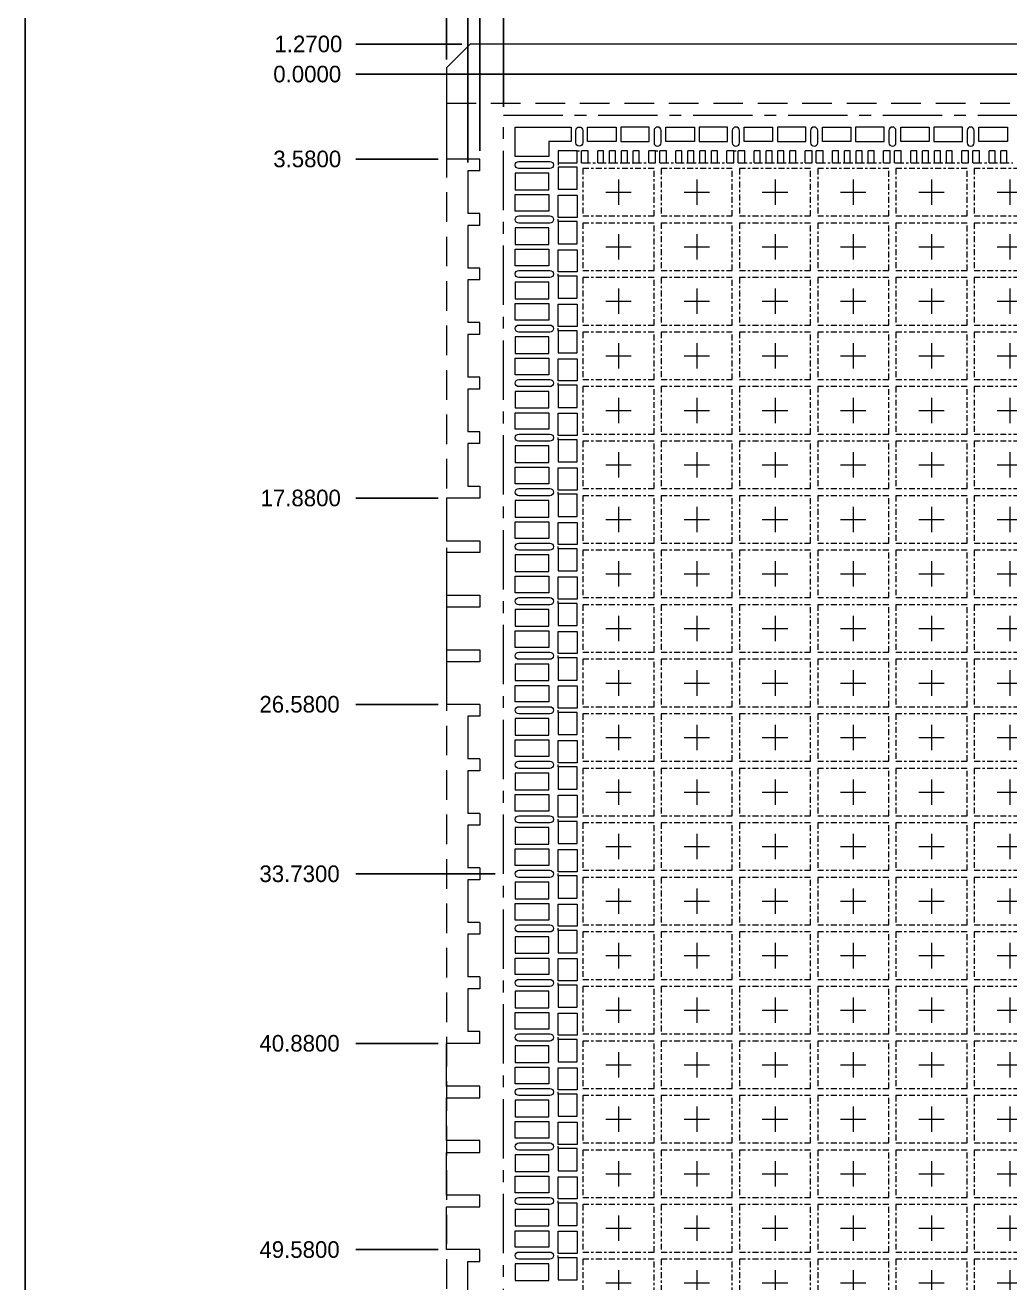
# Model space of a CAD drawing. Header units: inches. Extents: x 121 to 368, y 21 to 202.
# Drawn here: x 122.3 to 163.8, y 51.5 to 104.6 of the extents above; entities that cross this region are included whole.
import ezdxf

# ---------------------------------------------------------------- set-up
doc = ezdxf.new("R2010")
doc.units = ezdxf.units.IN
doc.header["$MEASUREMENT"] = 0
doc.linetypes.add('CENTER', pattern=[2, 1.25, -0.25, 0.25, -0.25])
doc.linetypes.add('HIDDEN', pattern=[0.375, 0.25, -0.125])
for name, color, linetype, lineweight in [('Center', 1, 'Continuous', 5), ('Dim', 7, 'Continuous', 5), ('Half Etch BT', 4, 'Continuous', 5), ('LF', 7, 'Continuous', 13), ('Mold', 5, 'Continuous', 15), ('PKG', 6, 'Continuous', 18), ('Tape', 2, 'Continuous', 15)]:
    doc.layers.add(name, color=color, linetype=linetype, lineweight=lineweight)
doc.styles.get("Standard").update_dxf_attribs({"font": 'swromns.ttf'})
doc.dimstyles.get("Standard").update_dxf_attribs({"dimtxt": 0.7, "dimasz": 0.7, "dimexe": 0.35, "dimexo": 0.35, "dimgap": 0.35, "dimtad": 0, "dimdec": 4, "dimzin": 0, "dimdsep": 46, "dimtxsty": 'Standard', "dimcen": 0, "dimadec": 0, "dimazin": 0, "dimtfac": 1, "dimtdec": 4, "dimtmove": 0, "dimatfit": 1, "dimfxl": 0, "dimtolj": 1, "dimtzin": 0, "dimarcsym": 0})

# ---------------------------------------------------------------- blocks, each defined once
blk = doc.blocks.new('*D27')
at = {"layer": 'Defpoints', "color": 0}
for p in [(136.259, 102.495), (164.715, 102.495), (165.477, 102.495)]:
    blk.add_point(p, dxfattribs=at)
at = {"layer": 'Dim', "color": 0, "lineweight": -2}
blk.add_line((164.365, 102.495), (136.259, 102.495), dxfattribs=at)
at = {"layer": 'Dim', "color": 0, "insert": (134.206, 102.495), "char_height": 0.7, "attachment_point": 5}
blk.add_mtext('\\A1;0.0000', dxfattribs=at)
blk = doc.blocks.new('*D28')
at = {"layer": 'Defpoints', "color": 0}
for p in [(136.259, 103.765), (141.077, 103.765), (165.477, 102.495)]:
    blk.add_point(p, dxfattribs=at)
at = {"layer": 'Dim', "color": 0, "lineweight": -2}
blk.add_line((140.727, 103.765), (136.259, 103.765), dxfattribs=at)
at = {"layer": 'Dim', "color": 0, "insert": (134.255, 103.765), "char_height": 0.7, "attachment_point": 5}
blk.add_mtext('\\A1;1.2700', dxfattribs=at)
blk = doc.blocks.new('*D12')
at = {"layer": 'Defpoints', "color": 0}
for p in [(140.977, 107.692), (165.477, 102.495), (140.977, 98.415)]:
    blk.add_point(p, dxfattribs=at)
at = {"layer": 'Dim', "color": 0, "lineweight": -2}
blk.add_line((140.977, 98.765), (140.977, 107.692), dxfattribs=at)
at = {"layer": 'Dim', "color": 0, "insert": (140.977, 110.069), "char_height": 0.7, "attachment_point": 5, "rotation": 90}
blk.add_mtext('\\A1;24.5000', dxfattribs=at)
blk = doc.blocks.new('*D13')
at = {"layer": 'Defpoints', "color": 0}
for p in [(141.731, 107.692), (165.477, 102.495), (141.477, 98.915)]:
    blk.add_point(p, dxfattribs=at)
at = {"layer": 'Dim', "color": 0, "lineweight": -2}
for p, q in [((141.731, 106.292), (141.731, 107.692)), ((141.477, 104.892), (141.731, 106.292)), ((141.477, 99.265), (141.477, 104.892))]:
    blk.add_line(p, q, dxfattribs=at)
at = {"layer": 'Dim', "color": 0, "insert": (141.731, 110.069), "char_height": 0.7, "attachment_point": 5, "rotation": 90}
blk.add_mtext('\\A1;24.0000', dxfattribs=at)
blk = doc.blocks.new('*D29')
at = {"layer": 'Defpoints', "color": 0}
for p in [(140.077, 107.692), (140.077, 102.765), (165.477, 102.495)]:
    blk.add_point(p, dxfattribs=at)
at = {"layer": 'Dim', "color": 0, "lineweight": -2}
blk.add_line((140.077, 103.115), (140.077, 107.692), dxfattribs=at)
at = {"layer": 'Dim', "color": 0, "insert": (140.077, 110.069), "char_height": 0.7, "attachment_point": 5, "rotation": 90}
blk.add_mtext('\\A1;25.4000', dxfattribs=at)
blk = doc.blocks.new('*D32')
at = {"layer": 'Defpoints', "color": 0}
for p in [(165.477, 102.495), (136.259, 33.765), (141.077, 33.765)]:
    blk.add_point(p, dxfattribs=at)
at = {"layer": 'Dim', "color": 0, "lineweight": -2}
blk.add_line((140.727, 33.765), (136.259, 33.765), dxfattribs=at)
at = {"layer": 'Dim', "color": 0, "insert": (133.899, 33.765), "char_height": 0.7, "attachment_point": 5}
blk.add_mtext('\\A1;68.7300', dxfattribs=at)
blk = doc.blocks.new('*D34')
at = {"layer": 'Defpoints', "color": 0}
for p in [(165.477, 102.495), (152.277, 34.584), (152.277, 29.694)]:
    blk.add_point(p, dxfattribs=at)
at = {"layer": 'Dim', "color": 0, "lineweight": -2}
blk.add_line((152.277, 34.234), (152.277, 29.694), dxfattribs=at)
at = {"layer": 'Dim', "color": 0, "insert": (152.277, 27.366), "char_height": 0.7, "attachment_point": 5, "rotation": 90}
blk.add_mtext('\\A1;13.2000', dxfattribs=at)
blk = doc.blocks.new('*D35')
at = {"layer": 'Defpoints', "color": 0}
for p in [(165.477, 102.495), (153.277, 34.584), (153.277, 29.694)]:
    blk.add_point(p, dxfattribs=at)
at = {"layer": 'Dim', "color": 0, "lineweight": -2}
blk.add_line((153.277, 34.234), (153.277, 29.694), dxfattribs=at)
at = {"layer": 'Dim', "color": 0, "insert": (153.277, 27.366), "char_height": 0.7, "attachment_point": 5, "rotation": 90}
blk.add_mtext('\\A1;12.2000', dxfattribs=at)
blk = doc.blocks.new('*D15')
at = {"layer": 'Defpoints', "color": 0}
for p in [(142.477, 107.692), (165.477, 102.495), (142.477, 100.765)]:
    blk.add_point(p, dxfattribs=at)
at = {"layer": 'Dim', "color": 0, "lineweight": -2}
blk.add_line((142.477, 101.115), (142.477, 107.692), dxfattribs=at)
at = {"layer": 'Dim', "color": 0, "insert": (142.477, 110.069), "char_height": 0.7, "attachment_point": 5, "rotation": 90}
blk.add_mtext('\\A1;23.0000', dxfattribs=at)
blk = doc.blocks.new('*D45')
at = {"layer": 'Defpoints', "color": 0}
for p in [(165.477, 102.495), (136.259, 68.765), (142.477, 68.765)]:
    blk.add_point(p, dxfattribs=at)
at = {"layer": 'Dim', "color": 0, "lineweight": -2}
blk.add_line((142.127, 68.765), (136.259, 68.765), dxfattribs=at)
at = {"layer": 'Dim', "color": 0, "insert": (133.883, 68.765), "char_height": 0.7, "attachment_point": 5}
blk.add_mtext('\\A1;33.7300', dxfattribs=at)
blk = doc.blocks.new('*U73')
at = {"layer": 'PKG', "linetype": 'CENTER', "ltscale": 0.2}
blk.add_lwpolyline([(-1.5, -1), (1.5, -1), (1.5, 1), (-1.5, 1)], close=True, dxfattribs=at)
blk = doc.blocks.new('*U74')
at = {"layer": 'PKG', "color": 0, "linetype": 'ByBlock', "lineweight": -2}
for p in [(0, 57.5), (3.3, 57.5), (6.6, 57.5), (9.9, 57.5), (13.2, 57.5), (16.5, 57.5), (19.8, 57.5), (23.1, 57.5), (26.4, 57.5), (29.7, 57.5), (33, 57.5), (36.3, 57.5), (0, 55.2), (3.3, 55.2), (6.6, 55.2), (9.9, 55.2), (13.2, 55.2), (16.5, 55.2), (19.8, 55.2), (23.1, 55.2), (26.4, 55.2), (29.7, 55.2), (33, 55.2), (36.3, 55.2), (0, 52.9), (3.3, 52.9), (6.6, 52.9), (9.9, 52.9), (13.2, 52.9), (16.5, 52.9), (19.8, 52.9), (23.1, 52.9), (26.4, 52.9), (29.7, 52.9), (33, 52.9), (36.3, 52.9), (0, 50.6), (3.3, 50.6), (6.6, 50.6), (9.9, 50.6), (13.2, 50.6), (16.5, 50.6), (19.8, 50.6), (23.1, 50.6), (26.4, 50.6), (29.7, 50.6), (33, 50.6), (36.3, 50.6), (0, 48.3), (3.3, 48.3), (6.6, 48.3), (9.9, 48.3), (13.2, 48.3), (16.5, 48.3), (19.8, 48.3), (23.1, 48.3), (26.4, 48.3), (29.7, 48.3), (33, 48.3), (36.3, 48.3), (0, 46), (3.3, 46), (6.6, 46), (9.9, 46), (13.2, 46), (16.5, 46), (19.8, 46), (23.1, 46), (26.4, 46), (29.7, 46), (33, 46), (36.3, 46), (0, 43.7), (3.3, 43.7), (6.6, 43.7), (9.9, 43.7), (13.2, 43.7), (16.5, 43.7), (19.8, 43.7), (23.1, 43.7), (26.4, 43.7), (29.7, 43.7), (33, 43.7), (36.3, 43.7), (0, 41.4), (3.3, 41.4), (6.6, 41.4), (9.9, 41.4), (13.2, 41.4), (16.5, 41.4), (19.8, 41.4), (23.1, 41.4), (26.4, 41.4), (29.7, 41.4), (33, 41.4), (36.3, 41.4), (0, 39.1), (3.3, 39.1), (6.6, 39.1), (9.9, 39.1), (13.2, 39.1), (16.5, 39.1), (19.8, 39.1), (23.1, 39.1), (26.4, 39.1), (29.7, 39.1), (33, 39.1), (36.3, 39.1), (0, 36.8), (3.3, 36.8), (6.6, 36.8), (9.9, 36.8), (13.2, 36.8), (16.5, 36.8), (19.8, 36.8), (23.1, 36.8), (26.4, 36.8), (29.7, 36.8), (33, 36.8), (36.3, 36.8), (0, 34.5), (3.3, 34.5), (6.6, 34.5), (9.9, 34.5), (13.2, 34.5), (16.5, 34.5), (19.8, 34.5), (23.1, 34.5), (26.4, 34.5), (29.7, 34.5), (33, 34.5), (36.3, 34.5), (0, 32.2), (3.3, 32.2), (6.6, 32.2), (9.9, 32.2), (13.2, 32.2), (16.5, 32.2), (19.8, 32.2), (23.1, 32.2), (26.4, 32.2), (29.7, 32.2), (33, 32.2), (36.3, 32.2), (0, 29.9), (3.3, 29.9), (6.6, 29.9), (9.9, 29.9), (13.2, 29.9), (16.5, 29.9), (19.8, 29.9), (23.1, 29.9), (26.4, 29.9), (29.7, 29.9), (33, 29.9), (36.3, 29.9), (0, 27.6), (3.3, 27.6), (6.6, 27.6), (9.9, 27.6), (13.2, 27.6), (16.5, 27.6), (19.8, 27.6), (23.1, 27.6), (26.4, 27.6), (29.7, 27.6), (33, 27.6), (36.3, 27.6), (0, 25.3), (3.3, 25.3), (6.6, 25.3), (9.9, 25.3), (13.2, 25.3), (16.5, 25.3), (19.8, 25.3), (23.1, 25.3), (26.4, 25.3), (29.7, 25.3), (33, 25.3), (36.3, 25.3), (0, 23), (3.3, 23), (6.6, 23), (9.9, 23), (13.2, 23), (16.5, 23), (19.8, 23), (23.1, 23), (26.4, 23), (29.7, 23), (33, 23), (36.3, 23), (0, 20.7), (3.3, 20.7), (6.6, 20.7), (9.9, 20.7), (13.2, 20.7), (16.5, 20.7), (19.8, 20.7), (23.1, 20.7), (26.4, 20.7), (29.7, 20.7), (33, 20.7), (36.3, 20.7), (0, 18.4), (3.3, 18.4), (6.6, 18.4), (9.9, 18.4), (13.2, 18.4), (16.5, 18.4), (19.8, 18.4), (23.1, 18.4), (26.4, 18.4), (29.7, 18.4), (33, 18.4), (36.3, 18.4), (0, 16.1), (3.3, 16.1), (6.6, 16.1), (9.9, 16.1), (13.2, 16.1), (16.5, 16.1), (19.8, 16.1), (23.1, 16.1), (26.4, 16.1), (29.7, 16.1), (33, 16.1), (36.3, 16.1), (0, 13.8), (3.3, 13.8), (6.6, 13.8), (9.9, 13.8), (13.2, 13.8), (16.5, 13.8), (19.8, 13.8), (23.1, 13.8), (26.4, 13.8), (29.7, 13.8), (33, 13.8), (36.3, 13.8), (0, 11.5), (3.3, 11.5), (6.6, 11.5), (9.9, 11.5), (13.2, 11.5), (16.5, 11.5), (19.8, 11.5), (23.1, 11.5), (26.4, 11.5), (29.7, 11.5), (33, 11.5), (36.3, 11.5), (0, 9.2), (3.3, 9.2), (6.6, 9.2), (9.9, 9.2), (13.2, 9.2), (16.5, 9.2), (19.8, 9.2), (23.1, 9.2), (26.4, 9.2), (29.7, 9.2), (33, 9.2), (36.3, 9.2), (0, 6.9), (3.3, 6.9), (6.6, 6.9), (9.9, 6.9), (13.2, 6.9), (16.5, 6.9), (19.8, 6.9), (23.1, 6.9), (26.4, 6.9), (29.7, 6.9), (33, 6.9), (36.3, 6.9), (0, 4.6), (3.3, 4.6), (6.6, 4.6), (9.9, 4.6), (13.2, 4.6), (16.5, 4.6), (19.8, 4.6), (23.1, 4.6), (26.4, 4.6), (29.7, 4.6), (33, 4.6), (36.3, 4.6), (0, 2.3), (3.3, 2.3), (6.6, 2.3), (9.9, 2.3), (13.2, 2.3), (16.5, 2.3), (19.8, 2.3), (23.1, 2.3), (26.4, 2.3), (29.7, 2.3), (33, 2.3), (36.3, 2.3), (0, 0), (3.3, 0), (6.6, 0), (9.9, 0), (13.2, 0), (16.5, 0), (19.8, 0), (23.1, 0), (26.4, 0), (29.7, 0), (33, 0), (36.3, 0)]:
    blk.add_blockref('*U73', p, dxfattribs=at)
blk = doc.blocks.new('*U75')
at = {"layer": 'Center'}
for p, q in [((0, 0.535), (0, -0.535)), ((-0.535, 0), (0.535, 0))]:
    blk.add_line(p, q, dxfattribs=at)
blk = doc.blocks.new('*U76')
at = {"layer": 'Center', "color": 0, "linetype": 'ByBlock', "lineweight": -2}
for p in [(0, 57.5), (3.3, 57.5), (6.6, 57.5), (9.9, 57.5), (13.2, 57.5), (16.5, 57.5), (19.8, 57.5), (23.1, 57.5), (26.4, 57.5), (29.7, 57.5), (33, 57.5), (36.3, 57.5), (0, 55.2), (3.3, 55.2), (6.6, 55.2), (9.9, 55.2), (13.2, 55.2), (16.5, 55.2), (19.8, 55.2), (23.1, 55.2), (26.4, 55.2), (29.7, 55.2), (33, 55.2), (36.3, 55.2), (0, 52.9), (3.3, 52.9), (6.6, 52.9), (9.9, 52.9), (13.2, 52.9), (16.5, 52.9), (19.8, 52.9), (23.1, 52.9), (26.4, 52.9), (29.7, 52.9), (33, 52.9), (36.3, 52.9), (0, 50.6), (3.3, 50.6), (6.6, 50.6), (9.9, 50.6), (13.2, 50.6), (16.5, 50.6), (19.8, 50.6), (23.1, 50.6), (26.4, 50.6), (29.7, 50.6), (33, 50.6), (36.3, 50.6), (0, 48.3), (3.3, 48.3), (6.6, 48.3), (9.9, 48.3), (13.2, 48.3), (16.5, 48.3), (19.8, 48.3), (23.1, 48.3), (26.4, 48.3), (29.7, 48.3), (33, 48.3), (36.3, 48.3), (0, 46), (3.3, 46), (6.6, 46), (9.9, 46), (13.2, 46), (16.5, 46), (19.8, 46), (23.1, 46), (26.4, 46), (29.7, 46), (33, 46), (36.3, 46), (0, 43.7), (3.3, 43.7), (6.6, 43.7), (9.9, 43.7), (13.2, 43.7), (16.5, 43.7), (19.8, 43.7), (23.1, 43.7), (26.4, 43.7), (29.7, 43.7), (33, 43.7), (36.3, 43.7), (0, 41.4), (3.3, 41.4), (6.6, 41.4), (9.9, 41.4), (13.2, 41.4), (16.5, 41.4), (19.8, 41.4), (23.1, 41.4), (26.4, 41.4), (29.7, 41.4), (33, 41.4), (36.3, 41.4), (0, 39.1), (3.3, 39.1), (6.6, 39.1), (9.9, 39.1), (13.2, 39.1), (16.5, 39.1), (19.8, 39.1), (23.1, 39.1), (26.4, 39.1), (29.7, 39.1), (33, 39.1), (36.3, 39.1), (0, 36.8), (3.3, 36.8), (6.6, 36.8), (9.9, 36.8), (13.2, 36.8), (16.5, 36.8), (19.8, 36.8), (23.1, 36.8), (26.4, 36.8), (29.7, 36.8), (33, 36.8), (36.3, 36.8), (0, 34.5), (3.3, 34.5), (6.6, 34.5), (9.9, 34.5), (13.2, 34.5), (16.5, 34.5), (19.8, 34.5), (23.1, 34.5), (26.4, 34.5), (29.7, 34.5), (33, 34.5), (36.3, 34.5), (0, 32.2), (3.3, 32.2), (6.6, 32.2), (9.9, 32.2), (13.2, 32.2), (16.5, 32.2), (19.8, 32.2), (23.1, 32.2), (26.4, 32.2), (29.7, 32.2), (33, 32.2), (36.3, 32.2), (0, 29.9), (3.3, 29.9), (6.6, 29.9), (9.9, 29.9), (13.2, 29.9), (16.5, 29.9), (19.8, 29.9), (23.1, 29.9), (26.4, 29.9), (29.7, 29.9), (33, 29.9), (36.3, 29.9), (0, 27.6), (3.3, 27.6), (6.6, 27.6), (9.9, 27.6), (13.2, 27.6), (16.5, 27.6), (19.8, 27.6), (23.1, 27.6), (26.4, 27.6), (29.7, 27.6), (33, 27.6), (36.3, 27.6), (0, 25.3), (3.3, 25.3), (6.6, 25.3), (9.9, 25.3), (13.2, 25.3), (16.5, 25.3), (19.8, 25.3), (23.1, 25.3), (26.4, 25.3), (29.7, 25.3), (33, 25.3), (36.3, 25.3), (0, 23), (3.3, 23), (6.6, 23), (9.9, 23), (13.2, 23), (16.5, 23), (19.8, 23), (23.1, 23), (26.4, 23), (29.7, 23), (33, 23), (36.3, 23), (0, 20.7), (3.3, 20.7), (6.6, 20.7), (9.9, 20.7), (13.2, 20.7), (16.5, 20.7), (19.8, 20.7), (23.1, 20.7), (26.4, 20.7), (29.7, 20.7), (33, 20.7), (36.3, 20.7), (0, 18.4), (3.3, 18.4), (6.6, 18.4), (9.9, 18.4), (13.2, 18.4), (16.5, 18.4), (19.8, 18.4), (23.1, 18.4), (26.4, 18.4), (29.7, 18.4), (33, 18.4), (36.3, 18.4), (0, 16.1), (3.3, 16.1), (6.6, 16.1), (9.9, 16.1), (13.2, 16.1), (16.5, 16.1), (19.8, 16.1), (23.1, 16.1), (26.4, 16.1), (29.7, 16.1), (33, 16.1), (36.3, 16.1), (0, 13.8), (3.3, 13.8), (6.6, 13.8), (9.9, 13.8), (13.2, 13.8), (16.5, 13.8), (19.8, 13.8), (23.1, 13.8), (26.4, 13.8), (29.7, 13.8), (33, 13.8), (36.3, 13.8), (0, 11.5), (3.3, 11.5), (6.6, 11.5), (9.9, 11.5), (13.2, 11.5), (16.5, 11.5), (19.8, 11.5), (23.1, 11.5), (26.4, 11.5), (29.7, 11.5), (33, 11.5), (36.3, 11.5), (0, 9.2), (3.3, 9.2), (6.6, 9.2), (9.9, 9.2), (13.2, 9.2), (16.5, 9.2), (19.8, 9.2), (23.1, 9.2), (26.4, 9.2), (29.7, 9.2), (33, 9.2), (36.3, 9.2), (0, 6.9), (3.3, 6.9), (6.6, 6.9), (9.9, 6.9), (13.2, 6.9), (16.5, 6.9), (19.8, 6.9), (23.1, 6.9), (26.4, 6.9), (29.7, 6.9), (33, 6.9), (36.3, 6.9), (0, 4.6), (3.3, 4.6), (6.6, 4.6), (9.9, 4.6), (13.2, 4.6), (16.5, 4.6), (19.8, 4.6), (23.1, 4.6), (26.4, 4.6), (29.7, 4.6), (33, 4.6), (36.3, 4.6), (0, 2.3), (3.3, 2.3), (6.6, 2.3), (9.9, 2.3), (13.2, 2.3), (16.5, 2.3), (19.8, 2.3), (23.1, 2.3), (26.4, 2.3), (29.7, 2.3), (33, 2.3), (36.3, 2.3), (0, 0), (3.3, 0), (6.6, 0), (9.9, 0), (13.2, 0), (16.5, 0), (19.8, 0), (23.1, 0), (26.4, 0), (29.7, 0), (33, 0), (36.3, 0)]:
    blk.add_blockref('*U75', p, dxfattribs=at)
blk = doc.blocks.new('*D78')
at = {"layer": 'Defpoints', "color": 0}
for p in [(165.477, 102.495), (136.259, 98.915), (140.077, 98.915)]:
    blk.add_point(p, dxfattribs=at)
at = {"layer": 'Dim', "color": 0, "lineweight": -2}
blk.add_line((139.727, 98.915), (136.259, 98.915), dxfattribs=at)
at = {"layer": 'Dim', "color": 0, "insert": (134.206, 98.915), "char_height": 0.7, "attachment_point": 5}
blk.add_mtext('\\A1;3.5800', dxfattribs=at)
blk = doc.blocks.new('*D79')
at = {"layer": 'Defpoints', "color": 0}
for p in [(165.477, 102.495), (136.259, 84.615), (140.077, 84.615)]:
    blk.add_point(p, dxfattribs=at)
at = {"layer": 'Dim', "color": 0, "lineweight": -2}
blk.add_line((139.727, 84.615), (136.259, 84.615), dxfattribs=at)
at = {"layer": 'Dim', "color": 0, "insert": (133.931, 84.615), "char_height": 0.7, "attachment_point": 5}
blk.add_mtext('\\A1;17.8800', dxfattribs=at)
blk = doc.blocks.new('*D80')
at = {"layer": 'Defpoints', "color": 0}
for p in [(165.477, 102.495), (136.259, 75.915), (140.077, 75.915)]:
    blk.add_point(p, dxfattribs=at)
at = {"layer": 'Dim', "color": 0, "lineweight": -2}
blk.add_line((139.727, 75.915), (136.259, 75.915), dxfattribs=at)
at = {"layer": 'Dim', "color": 0, "insert": (133.882, 75.915), "char_height": 0.7, "attachment_point": 5}
blk.add_mtext('\\A1;26.5800', dxfattribs=at)
blk = doc.blocks.new('*D81')
at = {"layer": 'Defpoints', "color": 0}
for p in [(165.477, 102.495), (136.259, 38.615), (140.077, 38.615)]:
    blk.add_point(p, dxfattribs=at)
at = {"layer": 'Dim', "color": 0, "lineweight": -2}
blk.add_line((139.727, 38.615), (136.259, 38.615), dxfattribs=at)
at = {"layer": 'Dim', "color": 0, "insert": (133.899, 38.615), "char_height": 0.7, "attachment_point": 5}
blk.add_mtext('\\A1;63.8800', dxfattribs=at)
blk = doc.blocks.new('*D82')
at = {"layer": 'Defpoints', "color": 0}
for p in [(165.477, 102.495), (136.259, 52.915), (140.077, 52.915)]:
    blk.add_point(p, dxfattribs=at)
at = {"layer": 'Dim', "color": 0, "lineweight": -2}
blk.add_line((139.727, 52.915), (136.259, 52.915), dxfattribs=at)
at = {"layer": 'Dim', "color": 0, "insert": (133.882, 52.915), "char_height": 0.7, "attachment_point": 5}
blk.add_mtext('\\A1;49.5800', dxfattribs=at)
blk = doc.blocks.new('*D83')
at = {"layer": 'Defpoints', "color": 0}
for p in [(165.477, 102.495), (136.259, 61.615), (140.077, 61.615)]:
    blk.add_point(p, dxfattribs=at)
at = {"layer": 'Dim', "color": 0, "lineweight": -2}
blk.add_line((139.727, 61.615), (136.259, 61.615), dxfattribs=at)
at = {"layer": 'Dim', "color": 0, "insert": (133.882, 61.615), "char_height": 0.7, "attachment_point": 5}
blk.add_mtext('\\A1;40.8800', dxfattribs=at)

msp = doc.modelspace()

# ---------------------------------------------------------------- linework, layer by layer
msp.add_line((122.314307, 144.314654), (122.314307, 22.774464))
at = {"layer": 'Half Etch BT', "linetype": 'HIDDEN', "ltscale": 0.25}
for p, q in [((145.587276, 99.255399), (145.767276, 99.255399)), ((148.887276, 99.255399), (149.067276, 99.255399)), ((152.187276, 99.255399), (152.367276, 99.255399)), ((144.787276, 98.755399), (144.787276, 98.575399)), ((144.787276, 96.275399), (144.787276, 96.455399)), ((144.787276, 93.975399), (144.787276, 94.155399)), ((144.787276, 91.675399), (144.787276, 91.855399)), ((144.787276, 89.375399), (144.787276, 89.555399)), ((144.787276, 87.075399), (144.787276, 87.255399)), ((144.787276, 84.775399), (144.787276, 84.955399)), ((144.787276, 82.475399), (144.787276, 82.655399)), ((144.787276, 80.175399), (144.787276, 80.355399)), ((144.787276, 77.875399), (144.787276, 78.055399)), ((144.787276, 75.575399), (144.787276, 75.755399)), ((144.787276, 73.275399), (144.787276, 73.455399)), ((144.787276, 70.975399), (144.787276, 71.155399)), ((144.787276, 68.675399), (144.787276, 68.855399)), ((144.787276, 66.375399), (144.787276, 66.555399)), ((144.787276, 64.075399), (144.787276, 64.255399)), ((144.787276, 61.775399), (144.787276, 61.955399)), ((144.787276, 59.475399), (144.787276, 59.655399)), ((144.787276, 57.175399), (144.787276, 57.355399)), ((144.787276, 54.875399), (144.787276, 55.055399)), ((144.787276, 52.575399), (144.787276, 52.755399))]:
    msp.add_line(p, q, dxfattribs=at)
at = {"layer": 'Half Etch BT', "linetype": 'HIDDEN', "ltscale": 0.3}
for p, q in [((146.052276, 98.755399), (146.452276, 98.755399)), ((146.702276, 98.755399), (146.952276, 98.755399)), ((147.202276, 98.755399), (147.452276, 98.755399)), ((147.702276, 98.755399), (147.952276, 98.755399)), ((148.202276, 98.755399), (148.602276, 98.755399)), ((149.352276, 98.755399), (149.752276, 98.755399)), ((150.002276, 98.755399), (150.252276, 98.755399)), ((150.502276, 98.755399), (150.752276, 98.755399)), ((151.002276, 98.755399), (151.252276, 98.755399)), ((151.502276, 98.755399), (151.902276, 98.755399)), ((152.652276, 98.755399), (153.052276, 98.755399)), ((153.302276, 98.755399), (153.552276, 98.755399)), ((153.802276, 98.755399), (154.052276, 98.755399)), ((154.302276, 98.755399), (154.552276, 98.755399)), ((154.802276, 98.755399), (155.202276, 98.755399)), ((155.952276, 98.755399), (156.352276, 98.755399)), ((156.602276, 98.755399), (156.852276, 98.755399)), ((157.102276, 98.755399), (157.352276, 98.755399)), ((157.602276, 98.755399), (157.852276, 98.755399)), ((158.102276, 98.755399), (158.502276, 98.755399)), ((159.252276, 98.755399), (159.652276, 98.755399)), ((159.902276, 98.755399), (160.152276, 98.755399)), ((160.402276, 98.755399), (160.652276, 98.755399)), ((160.902276, 98.755399), (161.152276, 98.755399)), ((161.402276, 98.755399), (161.802276, 98.755399)), ((162.552276, 98.755399), (162.952276, 98.755399)), ((163.202276, 98.755399), (163.452276, 98.755399)), ((163.702276, 98.755399), (163.952276, 98.755399))]:
    msp.add_line(p, q, dxfattribs=at)
at = {"layer": 'LF'}
for p, q in [((140.077276, 102.765399), (141.077276, 103.765399)), ((190.477276, 103.765399), (141.077276, 103.765399)), ((140.077276, 102.765399), (140.077276, 98.915399)), ((145.767276, 98.755399), (145.767276, 99.255399)), ((146.052276, 99.255399), (145.767276, 99.255399)), ((146.052276, 98.755399), (146.052276, 99.255399)), ((146.452276, 98.755399), (146.452276, 99.255399)), ((146.702276, 99.255399), (146.452276, 99.255399)), ((146.702276, 98.755399), (146.702276, 99.255399)), ((146.952276, 98.755399), (146.952276, 99.255399)), ((147.202276, 99.255399), (146.952276, 99.255399)), ((147.202276, 98.755399), (147.202276, 99.255399)), ((147.452276, 98.755399), (147.452276, 99.255399)), ((147.702276, 99.255399), (147.452276, 99.255399)), ((147.702276, 98.755399), (147.702276, 99.255399)), ((147.952276, 98.755399), (147.952276, 99.255399)), ((148.202276, 99.255399), (147.952276, 99.255399)), ((148.202276, 98.755399), (148.202276, 99.255399)), ((148.602276, 98.755399), (148.602276, 99.255399)), ((148.887276, 99.255399), (148.602276, 99.255399)), ((148.887276, 98.755399), (148.887276, 99.255399)), ((149.067276, 98.755399), (149.067276, 99.255399)), ((149.352276, 99.255399), (149.067276, 99.255399)), ((149.352276, 98.755399), (149.352276, 99.255399)), ((149.752276, 98.755399), (149.752276, 99.255399)), ((150.002276, 99.255399), (149.752276, 99.255399)), ((150.002276, 98.755399), (150.002276, 99.255399)), ((150.252276, 98.755399), (150.252276, 99.255399)), ((150.502276, 99.255399), (150.252276, 99.255399)), ((150.502276, 98.755399), (150.502276, 99.255399)), ((150.752276, 98.755399), (150.752276, 99.255399)), ((151.002276, 99.255399), (150.752276, 99.255399)), ((151.002276, 98.755399), (151.002276, 99.255399)), ((151.252276, 98.755399), (151.252276, 99.255399)), ((151.502276, 99.255399), (151.252276, 99.255399)), ((151.502276, 98.755399), (151.502276, 99.255399)), ((151.902276, 98.755399), (151.902276, 99.255399)), ((152.187276, 99.255399), (151.902276, 99.255399)), ((152.187276, 98.755399), (152.187276, 99.255399)), ((152.367276, 98.755399), (152.367276, 99.255399)), ((152.652276, 99.255399), (152.367276, 99.255399)), ((152.652276, 98.755399), (152.652276, 99.255399)), ((153.052276, 98.755399), (153.052276, 99.255399)), ((153.302276, 99.255399), (153.052276, 99.255399)), ((153.302276, 98.755399), (153.302276, 99.255399)), ((153.552276, 98.755399), (153.552276, 99.255399)), ((153.802276, 99.255399), (153.552276, 99.255399)), ((153.802276, 98.755399), (153.802276, 99.255399)), ((154.052276, 98.755399), (154.052276, 99.255399)), ((154.302276, 99.255399), (154.052276, 99.255399)), ((154.302276, 98.755399), (154.302276, 99.255399)), ((154.552276, 98.755399), (154.552276, 99.255399)), ((154.802276, 99.255399), (154.552276, 99.255399)), ((154.802276, 98.755399), (154.802276, 99.255399)), ((155.202276, 98.755399), (155.202276, 99.255399)), ((155.487276, 99.255399), (155.202276, 99.255399)), ((155.487276, 98.755399), (155.487276, 99.255399)), ((155.667276, 98.755399), (155.667276, 99.255399)), ((155.952276, 99.255399), (155.667276, 99.255399)), ((155.952276, 98.755399), (155.952276, 99.255399)), ((156.352276, 98.755399), (156.352276, 99.255399)), ((156.602276, 99.255399), (156.352276, 99.255399)), ((156.602276, 98.755399), (156.602276, 99.255399)), ((156.852276, 98.755399), (156.852276, 99.255399)), ((157.102276, 99.255399), (156.852276, 99.255399)), ((157.102276, 98.755399), (157.102276, 99.255399)), ((157.352276, 98.755399), (157.352276, 99.255399)), ((157.602276, 99.255399), (157.352276, 99.255399)), ((157.602276, 98.755399), (157.602276, 99.255399)), ((157.852276, 98.755399), (157.852276, 99.255399)), ((158.102276, 99.255399), (157.852276, 99.255399)), ((158.102276, 98.755399), (158.102276, 99.255399)), ((158.502276, 98.755399), (158.502276, 99.255399)), ((158.787276, 99.255399), (158.502276, 99.255399)), ((158.787276, 98.755399), (158.787276, 99.255399)), ((158.967276, 98.755399), (158.967276, 99.255399)), ((159.252276, 99.255399), (158.967276, 99.255399)), ((159.252276, 98.755399), (159.252276, 99.255399)), ((159.652276, 98.755399), (159.652276, 99.255399)), ((159.902276, 99.255399), (159.652276, 99.255399)), ((159.902276, 98.755399), (159.902276, 99.255399)), ((160.152276, 98.755399), (160.152276, 99.255399)), ((160.402276, 99.255399), (160.152276, 99.255399)), ((160.402276, 98.755399), (160.402276, 99.255399)), ((160.652276, 98.755399), (160.652276, 99.255399)), ((160.902276, 99.255399), (160.652276, 99.255399)), ((160.902276, 98.755399), (160.902276, 99.255399)), ((161.152276, 98.755399), (161.152276, 99.255399)), ((161.402276, 99.255399), (161.152276, 99.255399)), ((161.402276, 98.755399), (161.402276, 99.255399)), ((161.802276, 98.755399), (161.802276, 99.255399)), ((162.087276, 99.255399), (161.802276, 99.255399)), ((162.087276, 98.755399), (162.087276, 99.255399)), ((162.267276, 98.755399), (162.267276, 99.255399)), ((162.552276, 99.255399), (162.267276, 99.255399)), ((162.552276, 98.755399), (162.552276, 99.255399)), ((162.952276, 98.755399), (162.952276, 99.255399)), ((163.202276, 99.255399), (162.952276, 99.255399)), ((163.202276, 98.755399), (163.202276, 99.255399)), ((163.452276, 98.755399), (163.452276, 99.255399)), ((163.702276, 99.255399), (163.452276, 99.255399)), ((163.702276, 98.755399), (163.702276, 99.255399)), ((141.477276, 98.915399), (140.077276, 98.915399)), ((141.477276, 98.415399), (141.477276, 98.915399)), ((145.767276, 98.755399), (146.052276, 98.755399)), ((146.452276, 98.755399), (146.702276, 98.755399)), ((146.952276, 98.755399), (147.202276, 98.755399)), ((147.452276, 98.755399), (147.702276, 98.755399)), ((147.952276, 98.755399), (148.202276, 98.755399)), ((148.602276, 98.755399), (148.887276, 98.755399)), ((149.067276, 98.755399), (149.352276, 98.755399)), ((149.752276, 98.755399), (150.002276, 98.755399)), ((150.252276, 98.755399), (150.502276, 98.755399)), ((150.752276, 98.755399), (151.002276, 98.755399)), ((151.252276, 98.755399), (151.502276, 98.755399)), ((151.902276, 98.755399), (152.187276, 98.755399)), ((152.367276, 98.755399), (152.652276, 98.755399)), ((153.052276, 98.755399), (153.302276, 98.755399)), ((153.552276, 98.755399), (153.802276, 98.755399)), ((154.052276, 98.755399), (154.302276, 98.755399)), ((154.552276, 98.755399), (154.802276, 98.755399)), ((155.202276, 98.755399), (155.487276, 98.755399)), ((155.667276, 98.755399), (155.952276, 98.755399)), ((156.352276, 98.755399), (156.602276, 98.755399)), ((156.852276, 98.755399), (157.102276, 98.755399)), ((157.352276, 98.755399), (157.602276, 98.755399)), ((157.852276, 98.755399), (158.102276, 98.755399)), ((158.502276, 98.755399), (158.787276, 98.755399)), ((158.967276, 98.755399), (159.252276, 98.755399)), ((159.652276, 98.755399), (159.902276, 98.755399)), ((160.152276, 98.755399), (160.402276, 98.755399)), ((160.652276, 98.755399), (160.902276, 98.755399)), ((161.152276, 98.755399), (161.402276, 98.755399)), ((161.802276, 98.755399), (162.087276, 98.755399)), ((162.267276, 98.755399), (162.552276, 98.755399)), ((162.952276, 98.755399), (163.202276, 98.755399)), ((163.452276, 98.755399), (163.702276, 98.755399)), ((141.477276, 98.415399), (140.977276, 98.415399)), ((140.977276, 98.415399), (140.977276, 96.615399)), ((141.477276, 96.615399), (140.977276, 96.615399)), ((141.477276, 96.115399), (141.477276, 96.615399)), ((140.977276, 96.115399), (140.977276, 94.315399)), ((141.477276, 96.115399), (140.977276, 96.115399)), ((141.477276, 94.315399), (140.977276, 94.315399)), ((141.477276, 93.815399), (141.477276, 94.315399)), ((140.977276, 93.815399), (140.977276, 92.015399)), ((141.477276, 93.815399), (140.977276, 93.815399)), ((141.477276, 92.015399), (140.977276, 92.015399)), ((141.477276, 91.515399), (141.477276, 92.015399)), ((140.977276, 91.515399), (140.977276, 89.715399)), ((141.477276, 91.515399), (140.977276, 91.515399)), ((141.477276, 89.715399), (140.977276, 89.715399)), ((141.477276, 89.215399), (141.477276, 89.715399)), ((140.977276, 89.215399), (140.977276, 87.415399)), ((141.477276, 89.215399), (140.977276, 89.215399)), ((141.477276, 87.415399), (140.977276, 87.415399)), ((141.477276, 86.915399), (141.477276, 87.415399)), ((140.977276, 86.915399), (140.977276, 85.115399)), ((141.477276, 86.915399), (140.977276, 86.915399)), ((140.977276, 85.115399), (141.477276, 85.115399)), ((141.477276, 85.115399), (141.477276, 84.615399)), ((141.477276, 84.615399), (140.077276, 84.615399)), ((140.077276, 84.615399), (140.077276, 82.815399)), ((140.077276, 82.815399), (141.477276, 82.815399)), ((141.477276, 82.815399), (141.477276, 82.315399)), ((140.077276, 82.315399), (140.077276, 80.515399)), ((141.477276, 82.315399), (140.077276, 82.315399)), ((140.077276, 80.515399), (141.477276, 80.515399)), ((141.477276, 80.515399), (141.477276, 80.015399)), ((140.077276, 80.015399), (140.077276, 78.215399)), ((141.477276, 80.015399), (140.077276, 80.015399)), ((140.077276, 78.215399), (141.477276, 78.215399)), ((141.477276, 78.215399), (141.477276, 77.715399)), ((140.077276, 77.715399), (140.077276, 75.915399)), ((141.477276, 77.715399), (140.077276, 77.715399)), ((141.477276, 75.915399), (140.077276, 75.915399)), ((141.477276, 75.915399), (141.477276, 75.415399)), ((140.977276, 75.415399), (140.977276, 73.615399)), ((141.477276, 75.415399), (140.977276, 75.415399)), ((141.477276, 73.615399), (140.977276, 73.615399)), ((141.477276, 73.615399), (141.477276, 73.115399)), ((140.977276, 73.115399), (140.977276, 71.315399)), ((141.477276, 73.115399), (140.977276, 73.115399)), ((141.477276, 71.315399), (140.977276, 71.315399)), ((141.477276, 71.315399), (141.477276, 70.815399)), ((140.977276, 70.815399), (140.977276, 69.015399)), ((141.477276, 70.815399), (140.977276, 70.815399)), ((141.477276, 69.015399), (140.977276, 69.015399)), ((141.477276, 69.015399), (141.477276, 68.515399)), ((140.977276, 68.515399), (140.977276, 66.715399)), ((141.477276, 68.515399), (140.977276, 68.515399)), ((141.477276, 66.715399), (140.977276, 66.715399)), ((141.477276, 66.715399), (141.477276, 66.215399)), ((140.977276, 66.215399), (140.977276, 64.415399)), ((141.477276, 66.215399), (140.977276, 66.215399)), ((141.477276, 64.415399), (140.977276, 64.415399)), ((141.477276, 64.415399), (141.477276, 63.915399)), ((141.477276, 63.915399), (140.977276, 63.915399)), ((140.977276, 63.915399), (140.977276, 62.115399)), ((141.477276, 62.115399), (140.977276, 62.115399)), ((141.477276, 61.615399), (141.477276, 62.115399)), ((141.477276, 61.615399), (140.077276, 61.615399)), ((140.077276, 59.815399), (140.077276, 61.615399)), ((141.477276, 59.815399), (140.077276, 59.815399)), ((141.477276, 59.315399), (141.477276, 59.815399)), ((140.077276, 59.315399), (141.477276, 59.315399)), ((140.077276, 57.515399), (140.077276, 59.315399)), ((141.477276, 57.515399), (140.077276, 57.515399)), ((141.477276, 57.015399), (141.477276, 57.515399)), ((140.077276, 55.215399), (140.077276, 57.015399)), ((140.077276, 57.015399), (141.477276, 57.015399)), ((141.477276, 55.215399), (140.077276, 55.215399)), ((141.477276, 54.715399), (141.477276, 55.215399)), ((140.077276, 54.715399), (141.477276, 54.715399)), ((140.077276, 52.915399), (140.077276, 54.715399)), ((141.477276, 52.915399), (140.077276, 52.915399)), ((141.477276, 52.415399), (141.477276, 52.915399)), ((140.977276, 50.615399), (140.977276, 52.415399)), ((140.977276, 52.415399), (141.477276, 52.415399))]:
    msp.add_line(p, q, dxfattribs=at)
for points in [[(145.327276, 99.655399), (144.387276, 99.655399), (144.387276, 99.015399), (142.977276, 99.015399), (142.977276, 100.265399), (145.327276, 100.265399)], [(147.227276, 99.655399), (146.027276, 99.655399), (146.027276, 100.265399), (147.227276, 100.265399)], [(147.427276, 99.655399), (148.627276, 99.655399), (148.627276, 100.265399), (147.427276, 100.265399)], [(150.527276, 99.655399), (149.327276, 99.655399), (149.327276, 100.265399), (150.527276, 100.265399)], [(150.727276, 99.655399), (151.927276, 99.655399), (151.927276, 100.265399), (150.727276, 100.265399)], [(153.827276, 99.655399), (152.627276, 99.655399), (152.627276, 100.265399), (153.827276, 100.265399)], [(154.027276, 99.655399), (155.227276, 99.655399), (155.227276, 100.265399), (154.027276, 100.265399)], [(157.127276, 99.655399), (155.927276, 99.655399), (155.927276, 100.265399), (157.127276, 100.265399)], [(157.327276, 99.655399), (158.527276, 99.655399), (158.527276, 100.265399), (157.327276, 100.265399)], [(160.427276, 99.655399), (159.227276, 99.655399), (159.227276, 100.265399), (160.427276, 100.265399)], [(160.627276, 99.655399), (161.827276, 99.655399), (161.827276, 100.265399), (160.627276, 100.265399)], [(163.727276, 99.655399), (162.527276, 99.655399), (162.527276, 100.265399), (163.727276, 100.265399)], [(145.587276, 99.255399), (144.787276, 99.255399), (144.787276, 98.755399), (145.587276, 98.755399)], [(144.387276, 98.315399), (142.977276, 98.315399), (142.977276, 97.615399), (144.387276, 97.615399)], [(145.587276, 98.575399), (144.787276, 98.575399), (144.787276, 97.640399), (145.587276, 97.640399)], [(144.387276, 96.715399), (142.977276, 96.715399), (142.977276, 97.415399), (144.387276, 97.415399)], [(145.587276, 96.455399), (144.787276, 96.455399), (144.787276, 97.390399), (145.587276, 97.390399)], [(144.387276, 96.015399), (142.977276, 96.015399), (142.977276, 95.315399), (144.387276, 95.315399)], [(145.587276, 96.275399), (144.787276, 96.275399), (144.787276, 95.340399), (145.587276, 95.340399)], [(144.387276, 94.415399), (142.977276, 94.415399), (142.977276, 95.115399), (144.387276, 95.115399)], [(145.587276, 94.155399), (144.787276, 94.155399), (144.787276, 95.090399), (145.587276, 95.090399)], [(145.587276, 93.975399), (144.787276, 93.975399), (144.787276, 93.040399), (145.587276, 93.040399)], [(144.387276, 93.715399), (142.977276, 93.715399), (142.977276, 93.015399), (144.387276, 93.015399)], [(144.387276, 92.115399), (142.977276, 92.115399), (142.977276, 92.815399), (144.387276, 92.815399)], [(145.587276, 91.855399), (144.787276, 91.855399), (144.787276, 92.790399), (145.587276, 92.790399)], [(144.387276, 91.415399), (142.977276, 91.415399), (142.977276, 90.715399), (144.387276, 90.715399)], [(145.587276, 91.675399), (144.787276, 91.675399), (144.787276, 90.740399), (145.587276, 90.740399)], [(144.387276, 89.815399), (142.977276, 89.815399), (142.977276, 90.515399), (144.387276, 90.515399)], [(145.587276, 89.555399), (144.787276, 89.555399), (144.787276, 90.490399), (145.587276, 90.490399)], [(145.587276, 89.375399), (144.787276, 89.375399), (144.787276, 88.440399), (145.587276, 88.440399)], [(144.387276, 89.115399), (142.977276, 89.115399), (142.977276, 88.415399), (144.387276, 88.415399)], [(144.387276, 87.515399), (142.977276, 87.515399), (142.977276, 88.215399), (144.387276, 88.215399)], [(145.587276, 87.255399), (144.787276, 87.255399), (144.787276, 88.190399), (145.587276, 88.190399)], [(145.587276, 87.075399), (144.787276, 87.075399), (144.787276, 86.140399), (145.587276, 86.140399)], [(144.387276, 86.815399), (142.977276, 86.815399), (142.977276, 86.115399), (144.387276, 86.115399)], [(144.387276, 85.215399), (142.977276, 85.215399), (142.977276, 85.915399), (144.387276, 85.915399)], [(145.587276, 84.955399), (144.787276, 84.955399), (144.787276, 85.890399), (145.587276, 85.890399)], [(144.387276, 84.515399), (142.977276, 84.515399), (142.977276, 83.815399), (144.387276, 83.815399)], [(145.587276, 84.775399), (144.787276, 84.775399), (144.787276, 83.840399), (145.587276, 83.840399)], [(144.387276, 82.915399), (142.977276, 82.915399), (142.977276, 83.615399), (144.387276, 83.615399)], [(145.587276, 82.655399), (144.787276, 82.655399), (144.787276, 83.590399), (145.587276, 83.590399)], [(145.587276, 82.475399), (144.787276, 82.475399), (144.787276, 81.540399), (145.587276, 81.540399)], [(144.387276, 82.215399), (142.977276, 82.215399), (142.977276, 81.515399), (144.387276, 81.515399)], [(144.387276, 80.615399), (142.977276, 80.615399), (142.977276, 81.315399), (144.387276, 81.315399)], [(145.587276, 80.355399), (144.787276, 80.355399), (144.787276, 81.290399), (145.587276, 81.290399)], [(145.587276, 80.175399), (144.787276, 80.175399), (144.787276, 79.240399), (145.587276, 79.240399)], [(144.387276, 79.915399), (142.977276, 79.915399), (142.977276, 79.215399), (144.387276, 79.215399)], [(144.387276, 78.315399), (142.977276, 78.315399), (142.977276, 79.015399), (144.387276, 79.015399)], [(145.587276, 78.055399), (144.787276, 78.055399), (144.787276, 78.990399), (145.587276, 78.990399)], [(144.387276, 77.615399), (142.977276, 77.615399), (142.977276, 76.915399), (144.387276, 76.915399)], [(145.587276, 77.875399), (144.787276, 77.875399), (144.787276, 76.940399), (145.587276, 76.940399)], [(144.387276, 76.015399), (142.977276, 76.015399), (142.977276, 76.715399), (144.387276, 76.715399)], [(145.587276, 75.755399), (144.787276, 75.755399), (144.787276, 76.690399), (145.587276, 76.690399)], [(145.587276, 75.575399), (144.787276, 75.575399), (144.787276, 74.640399), (145.587276, 74.640399)], [(144.387276, 75.315399), (142.977276, 75.315399), (142.977276, 74.615399), (144.387276, 74.615399)], [(144.387276, 73.715399), (142.977276, 73.715399), (142.977276, 74.415399), (144.387276, 74.415399)], [(145.587276, 73.455399), (144.787276, 73.455399), (144.787276, 74.390399), (145.587276, 74.390399)], [(145.587276, 73.275399), (144.787276, 73.275399), (144.787276, 72.340399), (145.587276, 72.340399)], [(144.387276, 73.015399), (142.977276, 73.015399), (142.977276, 72.315399), (144.387276, 72.315399)], [(144.387276, 71.415399), (142.977276, 71.415399), (142.977276, 72.115399), (144.387276, 72.115399)], [(145.587276, 71.155399), (144.787276, 71.155399), (144.787276, 72.090399), (145.587276, 72.090399)], [(144.387276, 70.715399), (142.977276, 70.715399), (142.977276, 70.015399), (144.387276, 70.015399)], [(145.587276, 70.975399), (144.787276, 70.975399), (144.787276, 70.040399), (145.587276, 70.040399)], [(144.387276, 69.115399), (142.977276, 69.115399), (142.977276, 69.815399), (144.387276, 69.815399)], [(145.587276, 68.855399), (144.787276, 68.855399), (144.787276, 69.790399), (145.587276, 69.790399)], [(145.587276, 68.675399), (144.787276, 68.675399), (144.787276, 67.740399), (145.587276, 67.740399)], [(144.387276, 68.415399), (142.977276, 68.415399), (142.977276, 67.715399), (144.387276, 67.715399)], [(144.387276, 66.815399), (142.977276, 66.815399), (142.977276, 67.515399), (144.387276, 67.515399)], [(145.587276, 66.555399), (144.787276, 66.555399), (144.787276, 67.490399), (145.587276, 67.490399)], [(145.587276, 66.375399), (144.787276, 66.375399), (144.787276, 65.440399), (145.587276, 65.440399)], [(144.387276, 66.115399), (142.977276, 66.115399), (142.977276, 65.415399), (144.387276, 65.415399)], [(144.387276, 64.515399), (142.977276, 64.515399), (142.977276, 65.215399), (144.387276, 65.215399)], [(145.587276, 64.255399), (144.787276, 64.255399), (144.787276, 65.190399), (145.587276, 65.190399)], [(144.387276, 63.815399), (142.977276, 63.815399), (142.977276, 63.115399), (144.387276, 63.115399)], [(145.587276, 64.075399), (144.787276, 64.075399), (144.787276, 63.140399), (145.587276, 63.140399)], [(144.387276, 62.215399), (142.977276, 62.215399), (142.977276, 62.915399), (144.387276, 62.915399)], [(145.587276, 61.955399), (144.787276, 61.955399), (144.787276, 62.890399), (145.587276, 62.890399)], [(145.587276, 61.775399), (144.787276, 61.775399), (144.787276, 60.840399), (145.587276, 60.840399)], [(144.387276, 61.515399), (142.977276, 61.515399), (142.977276, 60.815399), (144.387276, 60.815399)], [(144.387276, 59.915399), (142.977276, 59.915399), (142.977276, 60.615399), (144.387276, 60.615399)], [(145.587276, 59.655399), (144.787276, 59.655399), (144.787276, 60.590399), (145.587276, 60.590399)], [(145.587276, 59.475399), (144.787276, 59.475399), (144.787276, 58.540399), (145.587276, 58.540399)], [(144.387276, 59.215399), (142.977276, 59.215399), (142.977276, 58.515399), (144.387276, 58.515399)], [(144.387276, 57.615399), (142.977276, 57.615399), (142.977276, 58.315399), (144.387276, 58.315399)], [(145.587276, 57.355399), (144.787276, 57.355399), (144.787276, 58.290399), (145.587276, 58.290399)], [(144.387276, 56.915399), (142.977276, 56.915399), (142.977276, 56.215399), (144.387276, 56.215399)], [(145.587276, 57.175399), (144.787276, 57.175399), (144.787276, 56.240399), (145.587276, 56.240399)], [(144.387276, 55.315399), (142.977276, 55.315399), (142.977276, 56.015399), (144.387276, 56.015399)], [(145.587276, 55.055399), (144.787276, 55.055399), (144.787276, 55.990399), (145.587276, 55.990399)], [(145.587276, 54.875399), (144.787276, 54.875399), (144.787276, 53.940399), (145.587276, 53.940399)], [(144.387276, 54.615399), (142.977276, 54.615399), (142.977276, 53.915399), (144.387276, 53.915399)], [(144.387276, 53.015399), (142.977276, 53.015399), (142.977276, 53.715399), (144.387276, 53.715399)], [(145.587276, 52.755399), (144.787276, 52.755399), (144.787276, 53.690399), (145.587276, 53.690399)], [(145.587276, 52.575399), (144.787276, 52.575399), (144.787276, 51.640399), (145.587276, 51.640399)], [(144.387276, 52.315399), (142.977276, 52.315399), (142.977276, 51.615399), (144.387276, 51.615399)]]:
    msp.add_lwpolyline(points, close=True, dxfattribs=at)
for points in [[(145.827276, 99.605399, -1), (145.527276, 99.605399), (145.527276, 100.115399, -1), (145.827276, 100.115399)], [(148.827276, 99.605399, 1), (149.127276, 99.605399), (149.127276, 100.115399, 1), (148.827276, 100.115399)], [(152.127276, 99.605399, 1), (152.427276, 99.605399), (152.427276, 100.115399, 1), (152.127276, 100.115399)], [(155.427276, 99.605399, 1), (155.727276, 99.605399), (155.727276, 100.115399, 1), (155.427276, 100.115399)], [(158.727276, 99.605399, 1), (159.027276, 99.605399), (159.027276, 100.115399, 1), (158.727276, 100.115399)], [(162.027276, 99.605399, 1), (162.327276, 99.605399), (162.327276, 100.115399, 1), (162.027276, 100.115399)], [(144.437276, 98.515399), (143.127276, 98.515399, -1), (143.127276, 98.815399), (144.437276, 98.815399, -1)], [(144.437276, 96.215399), (143.127276, 96.215399, -1), (143.127276, 96.515399), (144.437276, 96.515399, -1)], [(144.437276, 93.915399), (143.127276, 93.915399, -1), (143.127276, 94.215399), (144.437276, 94.215399, -1)], [(144.437276, 91.615399), (143.127276, 91.615399, -1), (143.127276, 91.915399), (144.437276, 91.915399, -1)], [(144.437276, 89.315399), (143.127276, 89.315399, -1), (143.127276, 89.615399), (144.437276, 89.615399, -1)], [(144.437276, 87.015399), (143.127276, 87.015399, -1), (143.127276, 87.315399), (144.437276, 87.315399, -1)], [(144.437276, 84.715399), (143.127276, 84.715399, -1), (143.127276, 85.015399), (144.437276, 85.015399, -1)], [(144.437276, 82.415399), (143.127276, 82.415399, -1), (143.127276, 82.715399), (144.437276, 82.715399, -1)], [(144.437276, 80.115399), (143.127276, 80.115399, -1), (143.127276, 80.415399), (144.437276, 80.415399, -1)], [(144.437276, 77.815399), (143.127276, 77.815399, -1), (143.127276, 78.115399), (144.437276, 78.115399, -1)], [(144.437276, 75.515399), (143.127276, 75.515399, -1), (143.127276, 75.815399), (144.437276, 75.815399, -1)], [(144.437276, 73.215399), (143.127276, 73.215399, -1), (143.127276, 73.515399), (144.437276, 73.515399, -1)], [(144.437276, 70.915399), (143.127276, 70.915399, -1), (143.127276, 71.215399), (144.437276, 71.215399, -1)], [(144.437276, 68.615399), (143.127276, 68.615399, -1), (143.127276, 68.915399), (144.437276, 68.915399, -1)], [(144.437276, 66.315399), (143.127276, 66.315399, -1), (143.127276, 66.615399), (144.437276, 66.615399, -1)], [(144.437276, 64.015399), (143.127276, 64.015399, -1), (143.127276, 64.315399), (144.437276, 64.315399, -1)], [(144.437276, 61.715399), (143.127276, 61.715399, -1), (143.127276, 62.015399), (144.437276, 62.015399, -1)], [(144.437276, 59.415399), (143.127276, 59.415399, -1), (143.127276, 59.715399), (144.437276, 59.715399, -1)], [(144.437276, 57.115399), (143.127276, 57.115399, -1), (143.127276, 57.415399), (144.437276, 57.415399, -1)], [(144.437276, 54.815399), (143.127276, 54.815399, -1), (143.127276, 55.115399), (144.437276, 55.115399, -1)], [(144.437276, 52.515399), (143.127276, 52.515399, -1), (143.127276, 52.815399), (144.437276, 52.815399, -1)]]:
    msp.add_lwpolyline(points, format="xyb", close=True, dxfattribs=at)
at = {"layer": 'Mold', "linetype": 'CENTER', "ltscale": 2}
msp.add_lwpolyline([(188.477276, 36.765399), (142.477276, 36.765399), (142.477276, 100.765399), (188.477276, 100.765399)], close=True, dxfattribs=at)
at = {"layer": 'Tape', "linetype": 'HIDDEN', "ltscale": 5}
for q in [(140.077276, 36.265399), (190.477276, 101.265399)]:
    msp.add_line((140.077276, 101.265399), q, dxfattribs=at)

# ---------------------------------------------------------------- block references
at = {"layer": 'Center'}
msp.add_blockref('*U76', (147.327276, 40.015399), dxfattribs=at)
at = {"layer": 'PKG'}
msp.add_blockref('*U74', (147.327276, 40.015399), dxfattribs=at)

# ---------------------------------------------------------------- dimensions: what is measured, and where the dimension line sits
at = {"layer": 'Dim'}
for feature_location, offset, dtype, origin, override, picture, middle in [((140.077276, 102.765399), (0, 4.926769), 1, (165.477276, 102.495399), {"dimfxl": 0.015}, '*D29', (140.077276, 110.068844)), ((140.977276, 98.415399), (0, 9.276769), 1, (165.477276, 102.495399), {"dimfxl": 0.015}, '*D12', (140.977276, 110.068844)), ((141.477276, 98.915399), (0.253593, 8.776769), 1, (165.477276, 102.495399), {"dimfxl": 0.015}, '*D13', (141.730868, 110.068844)), ((142.477276, 100.765399), (0, 6.926769), 1, (165.477276, 102.495399), {"dimfxl": 0.75}, '*D15', (142.477276, 110.068844)), ((141.077276, 103.765399), (-4.818513, 0), 0, (165.477276, 102.495399), {"dimfxl": 0.015}, '*D28', (134.254573, 103.765399)), ((164.7152756959, 102.4953986363), (-28.4565125745, 0), 0, (165.4772756959, 102.4953986363), {"dimfxl": 0.015}, '*D27', (134.2061793225, 102.4953986363)), ((141.077276, 33.765399), (-4.818513, 0), 0, (165.477276, 102.495399), {"dimfxl": 0.015}, '*D32', (133.898707, 33.765399)), ((152.277276, 34.584245), (0, -4.890218), 1, (165.477276, 102.495399), {"dimfxl": 0.015}, '*D34', (152.277276, 27.366234)), ((153.277276, 34.584245), (0, -4.890218), 1, (165.477276, 102.495399), {"dimfxl": 0.015}, '*D35', (153.277276, 27.366234))]:
    dim = msp.add_ordinate_dim(feature_location=feature_location, offset=offset, dtype=dtype, origin=origin, dimstyle='Standard', override=override, dxfattribs=at)
    dim.commit()
    dim.dimension.update_dxf_attribs({"geometry": picture, "text_midpoint": middle})
for feature_location, offset, picture, middle in [((140.077276, 75.915399), (-3.818513, 0), '*D80', (133.882087, 75.915399)), ((140.077276, 52.915399), (-3.818513, 0), '*D82', (133.882087, 52.915399)), ((140.077276, 61.615399), (-3.818513, 0), '*D83', (133.882087, 61.615399)), ((142.477276, 68.765399), (-6.218513, 0), '*D45', (133.882576, 68.765399)), ((140.077276, 38.615399), (-3.818513, 0), '*D81', (133.898707, 38.615399)), ((140.077276, 84.615399), (-3.818513, 0), '*D79', (133.93097, 84.615399)), ((140.077276, 98.915399), (-3.818513, 0), '*D78', (134.206179, 98.915399))]:
    dim = msp.add_ordinate_dim(feature_location=feature_location, offset=offset, dtype=0, origin=(165.477276, 102.495399), dimstyle='Standard', dxfattribs=at)
    dim.commit()
    dim.dimension.update_dxf_attribs({"geometry": picture, "text_midpoint": middle})

doc.saveas('drawing.dxf')
